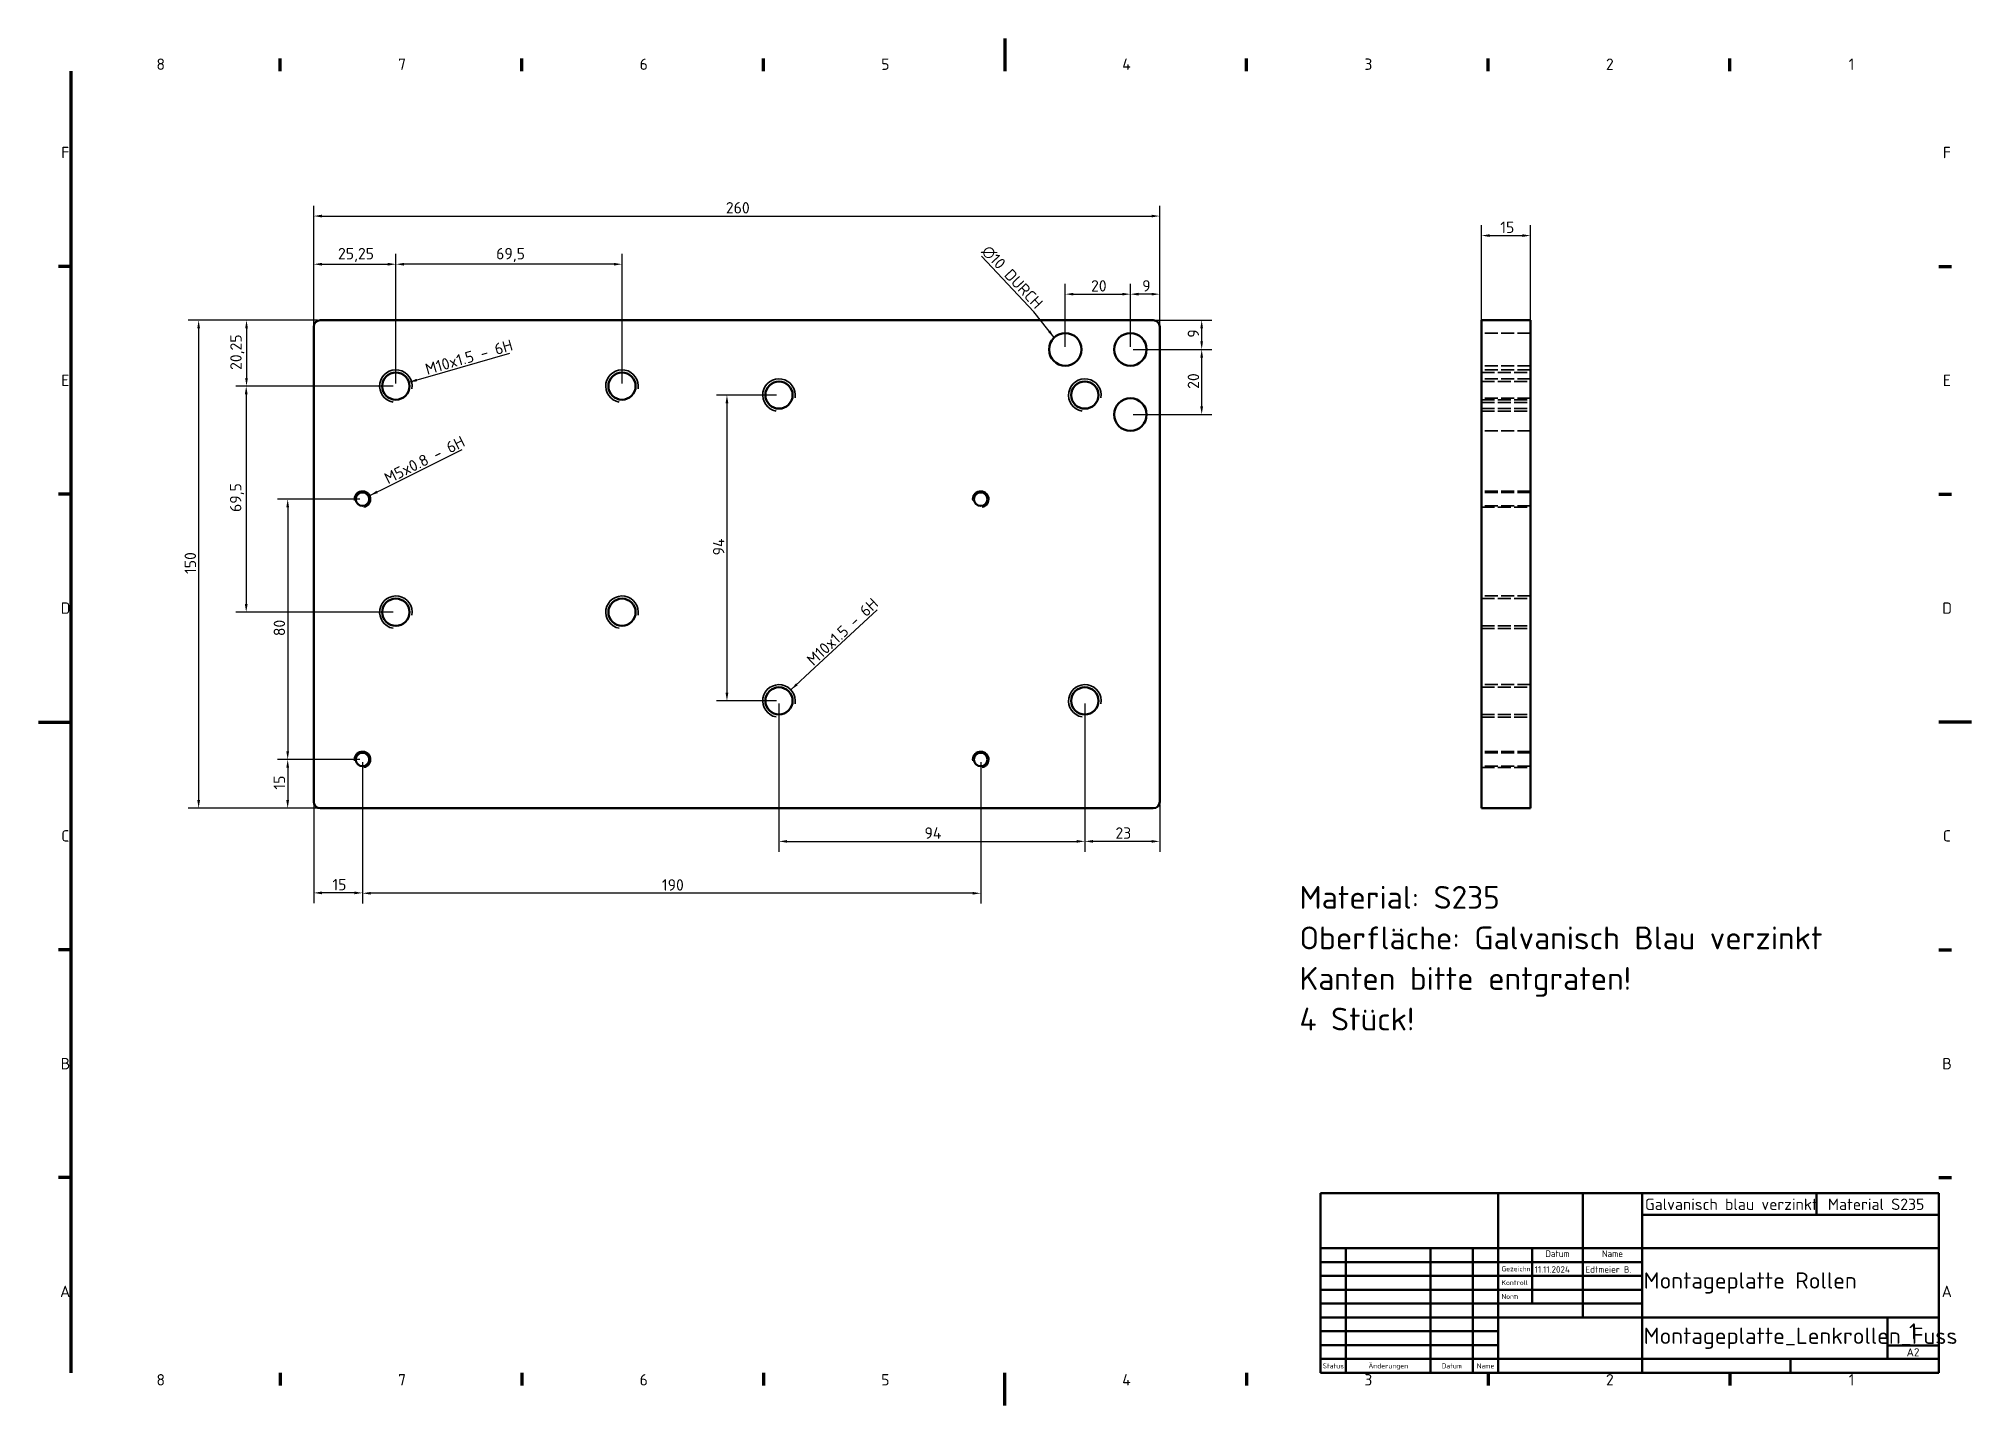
# Model space of a CAD drawing. Header units: millimetres. Extents: x 0 to 594, y 0 to 420.
import ezdxf
from ezdxf.enums import TextEntityAlignment as Align

# ---------------------------------------------------------------- set-up
doc = ezdxf.new("R2010")
doc.units = ezdxf.units.MM
doc.linetypes.add('DASHED', pattern=[0.2067, 0.1654, -0.0413])
for name, color, linetype, lineweight in [('Bemaßung (ISO)', 7, 'Continuous', 25), ('Rahmen (ISO)', 7, 'Continuous', 70), ('Sichtbar (ISO)', 7, 'Continuous', 50), ('Sichtbar schmal (ISO)', 7, 'Continuous', 35), ('Symbol (ISO)', 7, 'Continuous', 25), ('Titel (ISO)', 7, 'Continuous', 50), ('Verdeckt (ISO)', 7, 'DASHED', 35)]:
    doc.layers.add(name, color=color, linetype=linetype, lineweight=lineweight)
doc.styles.add('Notiztext (DIN)', font='isocpeur.ttf')
doc.styles.add('Textstil11', font='isocpeur.ttf')
doc.styles.add('Textstil13', font='isocpeur.ttf')
doc.styles.add('Textstil14', font='isocpeur.ttf')
doc.styles.add('Textstil19', font='isocpeur.ttf')
doc.dimstyles.new('Standard (DIN)', dxfattribs={"dimtxt": 3.5, "dimasz": 2.5, "dimexe": 3.175, "dimexo": 0.8, "dimgap": 0.8, "dimtad": 1, "dimrnd": 1e-08, "dimzin": 0, "dimtxsty": 'Notiztext (DIN)', "dimcen": 0.09, "dimdle": 10, "dimclrd": 256, "dimclre": 256, "dimclrt": 256, "dimadec": 0, "dimazin": 0, "dimtfac": 1, "dimtmove": 0, "dimatfit": 3, "dimfxl": 0, "dimtolj": 1, "dimtzin": 0, "dimlwd": -1, "dimlwe": -1, "dimarcsym": 0})
doc.dimstyles.new('Standard (DIN)$7', dxfattribs={"dimtxt": 3.5, "dimasz": 2.5, "dimexe": 3.175, "dimexo": 0.8, "dimgap": 0.8, "dimtad": 1, "dimrnd": 1e-08, "dimzin": 0, "dimtxsty": 'Notiztext (DIN)', "dimcen": 0.09, "dimdle": 10, "dimclrd": 256, "dimclre": 256, "dimclrt": 256, "dimadec": 0, "dimazin": 0, "dimtfac": 1, "dimtmove": 0, "dimatfit": 3, "dimfxl": 0, "dimtolj": 1, "dimtzin": 0, "dimlwd": -1, "dimlwe": -1, "dimarcsym": 0})

# ---------------------------------------------------------------- blocks, each defined once
blk = doc.blocks.new('Ränder Vorgaberahmen')
at = {"layer": 'Rahmen (ISO)'}
for p, q in [((74.25, 410), (74.25, 413.9)), ((148.5, 410), (148.5, 413.9)), ((222.75, 410), (222.75, 413.9)), ((371.25, 410), (371.25, 413.9)), ((445.5, 410), (445.5, 413.9)), ((519.75, 410), (519.75, 413.9)), ((10, 350), (6.1, 350)), ((584, 350), (587.9, 350)), ((10, 280), (6.1, 280)), ((584, 280), (587.9, 280)), ((10, 140), (6.1, 140)), ((584, 140), (587.9, 140)), ((10, 70), (6.1, 70)), ((584, 70), (587.9, 70)), ((74.25, 10), (74.25, 6.1)), ((148.5, 10), (148.5, 6.1)), ((222.75, 10), (222.75, 6.1)), ((371.25, 10), (371.25, 6.1)), ((445.5, 10), (445.5, 6.1)), ((519.75, 10), (519.75, 6.1))]:
    blk.add_line(p, q, dxfattribs=at)
at = {"layer": 'Rahmen (ISO)', "flags": 128}
for points in [[(297, 420), (297, 410)], [(10, 10), (10, 410)], [(0, 210), (10, 210)], [(594, 210), (584, 210)], [(297, 0), (297, 10)]]:
    blk.add_lwpolyline(points, dxfattribs=at)
at = {"layer": 'Rahmen (ISO)', "char_height": 3.5, "attachment_point": 7, "style": 'Notiztext (DIN)'}
for s, insert in [('8', (36.2, 410.4)), ('7', (110.45, 410.4)), ('6', (184.7, 410.4)), ('5', (258.95, 410.4)), ('4', (333.03, 410.4)), ('3', (407.45, 410.4)), ('2', (481.7, 410.4)), ('1', (556.3, 410.4)), ('F', (6.93, 383.25)), ('F', (585.23, 383.25)), ('E', (6.93, 313.25)), ('E', (585.23, 313.25)), ('D', (6.75, 243.25)), ('D', (585.05, 243.25)), ('C', (6.93, 173.25)), ('C', (585.23, 173.25)), ('B', (6.75, 103.25)), ('B', (585.05, 103.25)), ('A', (6.58, 33.25)), ('A', (584.88, 33.25)), ('8', (36.2, 6.1)), ('7', (110.45, 6.1)), ('6', (184.7, 6.1)), ('5', (258.95, 6.1)), ('4', (333.03, 6.1)), ('3', (407.45, 6.1)), ('2', (481.7, 6.1)), ('1', (556.3, 6.1))]:
    blk.add_mtext(s, dxfattribs=dict(at, insert=insert))
blk = doc.blocks.new('Schriftfelder DIN')
at = {"layer": 'Titel (ISO)'}
for p, q in [((288.4, 155.08), (98.4, 155.08)), ((98.4, 155.08), (98.4, 99.83)), ((153, 99.83), (153, 155.08)), ((179, 138.08), (179, 155.08)), ((197.2, 99.83), (197.2, 155.08)), ((250.8, 148.33), (250.8, 155.08)), ((288.4, 99.83), (288.4, 155.08)), ((197.2, 148.33), (288.4, 148.33)), ((98.4, 138.08), (288.4, 138.08)), ((106.2, 99.83), (106.2, 138.08)), ((132.2, 99.83), (132.2, 138.08)), ((145.2, 99.83), (145.2, 138.08)), ((163.4, 121.08), (163.4, 138.08)), ((179, 116.83), (179, 138.08)), ((98.4, 133.83), (153, 133.83)), ((153, 133.83), (197.2, 133.83)), ((98.4, 129.58), (153, 129.58)), ((98.4, 125.33), (153, 125.33)), ((153, 129.58), (197.2, 129.58)), ((153, 125.33), (197.2, 125.33)), ((98.4, 121.08), (153, 121.08)), ((153, 121.08), (197.2, 121.08)), ((98.4, 116.83), (153, 116.83)), ((153, 116.83), (288.4, 116.83)), ((272.6, 104.08), (272.6, 116.83)), ((98.4, 112.58), (153, 112.58)), ((153, 108.33), (98.4, 108.33)), ((272.6, 108.22), (288.4, 108.22)), ((98.4, 104.08), (153, 104.08)), ((153, 104.08), (197.2, 104.08)), ((197.2, 104.08), (288.4, 104.08)), ((242.8, 99.83), (242.8, 104.08)), ((98.4, 99.83), (288.4, 99.83))]:
    blk.add_line(p, q, dxfattribs=at)
at = {"layer": 'Titel (ISO)', "style": 'Textstil14'}
for s, p in [('Datum', (171.2, 134.83)), ('Name', (188.1, 134.83))]:
    blk.add_text(s, height=2, dxfattribs=at).set_placement(p, align=Align.BOTTOM_CENTER)
at = {"layer": 'Titel (ISO)', "style": 'Textstil13'}
for s, p in [('Gezeichn', (154, 130.58)), ('Kontroll', (154, 126.33)), ('Norm', (154, 122.08))]:
    blk.add_text(s, height=1.5, dxfattribs=at).set_placement(p, align=Align.BOTTOM_LEFT)
for s, p in [('Status', (102.3, 101.95)), ('Änderungen', (119.2, 101.95)), ('Datum', (138.7, 101.95)), ('Name', (149.1, 101.95))]:
    blk.add_text(s, height=1.5, dxfattribs=at).set_placement(p, align=Align.MIDDLE_CENTER)
at = {"layer": 'Titel (ISO)'}
for tag, p, height, style in [('ERSTELLUNGSDATUM_001', (164.2, 130.58), 2, 'Textstil14'), ('AUTOR_001', (179.8, 130.58), 2, 'Textstil14'), ('TITEL_001', (197.7, 125.7), 5, 'Textstil11'), ('BAUTEILNUMMER_001', (197.7, 108.7), 5, 'Textstil11'), ('Blattnummer_001', (279.25, 110.02), 5, 'Textstil11'), ('Blattgröße_001', (278.51, 104.9), 2.49, 'Textstil19')]:
    blk.add_attdef(tag, p, '', height=height, dxfattribs=dict(at, style=style))
at = {"layer": 'Titel (ISO)', "style": 'Textstil14'}
for tag, p in [('KONTROLLDATUM', (164.4, 126.33)), ('KONTROLLIERT_VON', (180, 126.33)), ('GENEHM.DAT._KONSTR.', (164.4, 122.08)), ('KONSTR._GEN._VON', (180, 122.08))]:
    blk.add_attdef(tag, text='', height=2, dxfattribs=at).set_placement(p, align=Align.BOTTOM_LEFT)
blk = doc.blocks.new('*D5')
at = {"layer": 'Bemaßung (ISO)'}
for p, q in [((84.54, 332.28), (84.54, 368.65)), ((344.54, 332.28), (344.54, 368.65)), ((87.04, 365.48), (342.04, 365.48))]:
    blk.add_line(p, q, dxfattribs=at)
for points in [[(87.04, 365.9), (87.04, 365.06), (84.54, 365.48)], [(342.04, 365.9), (342.04, 365.06), (344.54, 365.48)]]:
    blk.add_solid(points, dxfattribs=at)
at = {"layer": 'Defpoints', "color": 0}
for p in [(344.54, 365.48), (84.54, 331.48), (344.54, 331.48)]:
    blk.add_point(p, dxfattribs=at)
at = {"layer": 'Bemaßung (ISO)', "insert": (211.21, 369.78), "char_height": 3.5, "attachment_point": 1, "style": 'Notiztext (DIN)'}
blk.add_mtext('\\A1;260', dxfattribs=at)
blk = doc.blocks.new('*D6')
at = {"layer": 'Bemaßung (ISO)'}
for p, q in [((85.74, 333.48), (46, 333.48)), ((49.17, 330.98), (49.17, 185.98)), ((85.74, 183.48), (46, 183.48))]:
    blk.add_line(p, q, dxfattribs=at)
for points in [[(48.76, 330.98), (49.59, 330.98), (49.17, 333.48)], [(48.76, 185.98), (49.59, 185.98), (49.17, 183.48)]]:
    blk.add_solid(points, dxfattribs=at)
at = {"layer": 'Defpoints', "color": 0}
for p in [(86.54, 333.48), (49.17, 183.48), (86.54, 183.48)]:
    blk.add_point(p, dxfattribs=at)
at = {"layer": 'Bemaßung (ISO)', "insert": (44.87, 255.5), "char_height": 3.5, "attachment_point": 1, "rotation": 90, "style": 'Notiztext (DIN)'}
blk.add_mtext('\\A1;150', dxfattribs=at)
blk = doc.blocks.new('*D7')
at = {"layer": 'Bemaßung (ISO)'}
for p, q in [((443.48, 332.28), (443.48, 362.65)), ((458.48, 332.28), (458.48, 362.65)), ((445.98, 359.48), (455.98, 359.48))]:
    blk.add_line(p, q, dxfattribs=at)
for points in [[(445.98, 359.9), (445.98, 359.06), (443.48, 359.48)], [(455.98, 359.9), (455.98, 359.06), (458.48, 359.48)]]:
    blk.add_solid(points, dxfattribs=at)
at = {"layer": 'Defpoints', "color": 0}
for p in [(458.48, 359.48), (443.48, 331.48), (458.48, 331.48)]:
    blk.add_point(p, dxfattribs=at)
at = {"layer": 'Bemaßung (ISO)', "insert": (449.23, 363.78), "char_height": 3.5, "attachment_point": 1, "style": 'Notiztext (DIN)'}
blk.add_mtext('\\A1;15', dxfattribs=at)
blk = doc.blocks.new('*D8')
at = {"layer": 'Bemaßung (ISO)'}
for p, q in [((84.54, 332.28), (84.54, 353.86)), ((87.04, 350.68), (107.29, 350.68)), ((109.79, 314.03), (109.79, 353.86))]:
    blk.add_line(p, q, dxfattribs=at)
for points in [[(87.04, 351.1), (87.04, 350.26), (84.54, 350.68)], [(107.29, 351.1), (107.29, 350.26), (109.79, 350.68)]]:
    blk.add_solid(points, dxfattribs=at)
at = {"layer": 'Defpoints', "color": 0}
for p in [(109.79, 350.68), (84.54, 331.48), (109.79, 313.23)]:
    blk.add_point(p, dxfattribs=at)
at = {"layer": 'Bemaßung (ISO)', "insert": (92, 355.68), "char_height": 3.5, "attachment_point": 1, "style": 'Notiztext (DIN)'}
blk.add_mtext('\\A1;25,25', dxfattribs=at)
blk = doc.blocks.new('*D9')
at = {"layer": 'Bemaßung (ISO)'}
for p, q in [((109.79, 314.03), (109.79, 353.86)), ((176.79, 350.68), (112.29, 350.68)), ((179.29, 314.03), (179.29, 353.86))]:
    blk.add_line(p, q, dxfattribs=at)
for points in [[(112.29, 351.1), (112.29, 350.26), (109.79, 350.68)], [(176.79, 351.1), (176.79, 350.26), (179.29, 350.68)]]:
    blk.add_solid(points, dxfattribs=at)
at = {"layer": 'Defpoints', "color": 0}
for p in [(109.79, 350.68), (109.79, 313.23), (179.29, 313.23)]:
    blk.add_point(p, dxfattribs=at)
at = {"layer": 'Bemaßung (ISO)', "insert": (140.6, 355.68), "char_height": 3.5, "attachment_point": 1, "style": 'Notiztext (DIN)'}
blk.add_mtext('\\A1;69,5', dxfattribs=at)
blk = doc.blocks.new('*D10')
at = {"layer": 'Bemaßung (ISO)'}
for p, q in [((85.74, 333.48), (60.71, 333.48)), ((63.89, 330.98), (63.89, 315.73)), ((108.99, 313.23), (60.71, 313.23))]:
    blk.add_line(p, q, dxfattribs=at)
for points in [[(63.47, 330.98), (64.3, 330.98), (63.89, 333.48)], [(63.47, 315.73), (64.3, 315.73), (63.89, 313.23)]]:
    blk.add_solid(points, dxfattribs=at)
at = {"layer": 'Defpoints', "color": 0}
for p in [(86.54, 333.48), (63.89, 313.23), (109.79, 313.23)]:
    blk.add_point(p, dxfattribs=at)
at = {"layer": 'Bemaßung (ISO)', "insert": (58.89, 318.19), "char_height": 3.5, "attachment_point": 1, "rotation": 90, "style": 'Notiztext (DIN)'}
blk.add_mtext('\\A1;20,25', dxfattribs=at)
blk = doc.blocks.new('*D11')
at = {"layer": 'Bemaßung (ISO)'}
for p, q in [((108.99, 313.23), (60.61, 313.23)), ((63.79, 310.73), (63.79, 246.23)), ((108.99, 243.73), (60.61, 243.73))]:
    blk.add_line(p, q, dxfattribs=at)
for points in [[(63.37, 310.73), (64.21, 310.73), (63.79, 313.23)], [(63.37, 246.23), (64.21, 246.23), (63.79, 243.73)]]:
    blk.add_solid(points, dxfattribs=at)
at = {"layer": 'Defpoints', "color": 0}
for p in [(109.79, 313.23), (63.79, 243.73), (109.79, 243.73)]:
    blk.add_point(p, dxfattribs=at)
at = {"layer": 'Bemaßung (ISO)', "insert": (58.79, 274.54), "char_height": 3.5, "attachment_point": 1, "rotation": 90, "style": 'Notiztext (DIN)'}
blk.add_mtext('\\A1;69,5', dxfattribs=at)
blk = doc.blocks.new('*D12')
at = {"layer": 'Bemaßung (ISO)'}
for p, q in [((98.74, 198.48), (73.36, 198.48)), ((76.54, 195.98), (76.54, 185.98)), ((85.74, 183.48), (73.36, 183.48))]:
    blk.add_line(p, q, dxfattribs=at)
for points in [[(76.12, 195.98), (76.96, 195.98), (76.54, 198.48)], [(76.12, 185.98), (76.96, 185.98), (76.54, 183.48)]]:
    blk.add_solid(points, dxfattribs=at)
at = {"layer": 'Defpoints', "color": 0}
for p in [(99.54, 198.48), (76.54, 183.48), (86.54, 183.48)]:
    blk.add_point(p, dxfattribs=at)
at = {"layer": 'Bemaßung (ISO)', "insert": (72.24, 189.23), "char_height": 3.5, "attachment_point": 1, "rotation": 90, "style": 'Notiztext (DIN)'}
blk.add_mtext('\\A1;15', dxfattribs=at)
blk = doc.blocks.new('*D13')
at = {"layer": 'Bemaßung (ISO)'}
for p, q in [((98.74, 278.48), (73.36, 278.48)), ((76.54, 275.98), (76.54, 200.98)), ((98.74, 198.48), (73.36, 198.48))]:
    blk.add_line(p, q, dxfattribs=at)
for points in [[(76.12, 275.98), (76.96, 275.98), (76.54, 278.48)], [(76.12, 200.98), (76.96, 200.98), (76.54, 198.48)]]:
    blk.add_solid(points, dxfattribs=at)
at = {"layer": 'Defpoints', "color": 0}
for p in [(99.54, 278.48), (76.54, 198.48), (99.54, 198.48)]:
    blk.add_point(p, dxfattribs=at)
at = {"layer": 'Bemaßung (ISO)', "insert": (72.24, 236.38), "char_height": 3.5, "attachment_point": 1, "rotation": 90, "style": 'Notiztext (DIN)'}
blk.add_mtext('\\A1;80', dxfattribs=at)
blk = doc.blocks.new('*D14')
at = {"layer": 'Bemaßung (ISO)'}
for p, q in [((99.54, 197.68), (99.54, 154.3)), ((84.54, 184.68), (84.54, 154.3)), ((97.04, 157.48), (87.04, 157.48))]:
    blk.add_line(p, q, dxfattribs=at)
for points in [[(87.04, 157.9), (87.04, 157.06), (84.54, 157.48)], [(97.04, 157.9), (97.04, 157.06), (99.54, 157.48)]]:
    blk.add_solid(points, dxfattribs=at)
at = {"layer": 'Defpoints', "color": 0}
for p in [(99.54, 198.48), (84.54, 185.48), (84.54, 157.48)]:
    blk.add_point(p, dxfattribs=at)
at = {"layer": 'Bemaßung (ISO)', "insert": (90.29, 161.78), "char_height": 3.5, "attachment_point": 1, "style": 'Notiztext (DIN)'}
blk.add_mtext('\\A1;15', dxfattribs=at)
blk = doc.blocks.new('*D15')
at = {"layer": 'Bemaßung (ISO)'}
for p, q in [((99.54, 197.68), (99.54, 154.19)), ((289.54, 197.68), (289.54, 154.19)), ((287.04, 157.37), (102.04, 157.37))]:
    blk.add_line(p, q, dxfattribs=at)
for points in [[(102.04, 157.78), (102.04, 156.95), (99.54, 157.37)], [(287.04, 157.78), (287.04, 156.95), (289.54, 157.37)]]:
    blk.add_solid(points, dxfattribs=at)
at = {"layer": 'Defpoints', "color": 0}
for p in [(99.54, 198.48), (289.54, 198.48), (99.54, 157.37)]:
    blk.add_point(p, dxfattribs=at)
at = {"layer": 'Bemaßung (ISO)', "insert": (191.56, 161.67), "char_height": 3.5, "attachment_point": 1, "style": 'Notiztext (DIN)'}
blk.add_mtext('\\A1;190', dxfattribs=at)
blk = doc.blocks.new('*D16')
at = {"layer": 'Bemaßung (ISO)'}
for p, q in [((335.54, 325.28), (335.54, 344.65)), ((344.54, 332.28), (344.54, 344.65)), ((342.04, 341.48), (338.04, 341.48))]:
    blk.add_line(p, q, dxfattribs=at)
for points in [[(338.04, 341.9), (338.04, 341.06), (335.54, 341.48)], [(342.04, 341.9), (342.04, 341.06), (344.54, 341.48)]]:
    blk.add_solid(points, dxfattribs=at)
at = {"layer": 'Defpoints', "color": 0}
for p in [(335.54, 341.48), (344.54, 331.48), (335.54, 324.48)]:
    blk.add_point(p, dxfattribs=at)
at = {"layer": 'Bemaßung (ISO)', "insert": (339.16, 345.78), "char_height": 3.5, "attachment_point": 1, "style": 'Notiztext (DIN)'}
blk.add_mtext('\\A1;9', dxfattribs=at)
blk = doc.blocks.new('*D17')
at = {"layer": 'Bemaßung (ISO)'}
for p, q in [((315.54, 325.28), (315.54, 344.65)), ((335.54, 325.28), (335.54, 344.65)), ((318.04, 341.48), (333.04, 341.48))]:
    blk.add_line(p, q, dxfattribs=at)
for points in [[(318.04, 341.9), (318.04, 341.06), (315.54, 341.48)], [(333.04, 341.9), (333.04, 341.06), (335.54, 341.48)]]:
    blk.add_solid(points, dxfattribs=at)
at = {"layer": 'Defpoints', "color": 0}
for p in [(335.54, 341.48), (315.54, 324.48), (335.54, 324.48)]:
    blk.add_point(p, dxfattribs=at)
at = {"layer": 'Bemaßung (ISO)', "insert": (323.44, 345.78), "char_height": 3.5, "attachment_point": 1, "style": 'Notiztext (DIN)'}
blk.add_mtext('\\A1;20', dxfattribs=at)
blk = doc.blocks.new('*D18')
at = {"layer": 'Bemaßung (ISO)'}
for p, q in [((343.34, 333.48), (360.62, 333.48)), ((357.45, 326.98), (357.45, 330.98)), ((336.34, 324.48), (360.62, 324.48))]:
    blk.add_line(p, q, dxfattribs=at)
for points in [[(357.03, 330.98), (357.86, 330.98), (357.45, 333.48)], [(357.03, 326.98), (357.86, 326.98), (357.45, 324.48)]]:
    blk.add_solid(points, dxfattribs=at)
at = {"layer": 'Defpoints', "color": 0}
for p in [(342.54, 333.48), (357.45, 333.48), (335.54, 324.48)]:
    blk.add_point(p, dxfattribs=at)
at = {"layer": 'Bemaßung (ISO)', "insert": (353.15, 328.1), "char_height": 3.5, "attachment_point": 1, "rotation": 90, "style": 'Notiztext (DIN)'}
blk.add_mtext('\\A1;9', dxfattribs=at)
blk = doc.blocks.new('*D19')
at = {"layer": 'Bemaßung (ISO)'}
for p, q in [((336.34, 324.48), (360.62, 324.48)), ((357.45, 306.98), (357.45, 321.98)), ((336.34, 304.48), (360.62, 304.48))]:
    blk.add_line(p, q, dxfattribs=at)
for points in [[(357.03, 321.98), (357.86, 321.98), (357.45, 324.48)], [(357.03, 306.98), (357.86, 306.98), (357.45, 304.48)]]:
    blk.add_solid(points, dxfattribs=at)
at = {"layer": 'Defpoints', "color": 0}
for p in [(335.54, 324.48), (357.45, 324.48), (335.54, 304.48)]:
    blk.add_point(p, dxfattribs=at)
at = {"layer": 'Bemaßung (ISO)', "insert": (353.15, 312.38), "char_height": 3.5, "attachment_point": 1, "rotation": 90, "style": 'Notiztext (DIN)'}
blk.add_mtext('\\A1;20', dxfattribs=at)
blk = doc.blocks.new('*D20')
at = {"layer": 'Bemaßung (ISO)'}
for p, q in [((321.54, 215.68), (321.54, 170.14)), ((344.54, 184.68), (344.54, 170.14)), ((342.04, 173.32), (324.04, 173.32))]:
    blk.add_line(p, q, dxfattribs=at)
for points in [[(324.04, 173.73), (324.04, 172.9), (321.54, 173.32)], [(342.04, 173.73), (342.04, 172.9), (344.54, 173.32)]]:
    blk.add_solid(points, dxfattribs=at)
at = {"layer": 'Defpoints', "color": 0}
for p in [(321.54, 216.48), (344.54, 185.48), (321.54, 173.32)]:
    blk.add_point(p, dxfattribs=at)
at = {"layer": 'Bemaßung (ISO)', "insert": (330.94, 177.62), "char_height": 3.5, "attachment_point": 1, "style": 'Notiztext (DIN)'}
blk.add_mtext('\\A1;23', dxfattribs=at)
blk = doc.blocks.new('*D21')
at = {"layer": 'Bemaßung (ISO)'}
for p, q in [((227.54, 215.68), (227.54, 170.14)), ((321.54, 215.68), (321.54, 170.14)), ((230.04, 173.32), (319.04, 173.32))]:
    blk.add_line(p, q, dxfattribs=at)
for points in [[(230.04, 173.73), (230.04, 172.9), (227.54, 173.32)], [(319.04, 173.73), (319.04, 172.9), (321.54, 173.32)]]:
    blk.add_solid(points, dxfattribs=at)
at = {"layer": 'Defpoints', "color": 0}
for p in [(227.54, 216.48), (321.54, 216.48), (321.54, 173.32)]:
    blk.add_point(p, dxfattribs=at)
at = {"layer": 'Bemaßung (ISO)', "insert": (272.26, 177.62), "char_height": 3.5, "attachment_point": 1, "style": 'Notiztext (DIN)'}
blk.add_mtext('\\A1;94', dxfattribs=at)
blk = doc.blocks.new('*D22')
at = {"layer": 'Bemaßung (ISO)'}
for p, q in [((226.74, 310.48), (208.36, 310.48)), ((211.54, 307.98), (211.54, 218.98)), ((226.74, 216.48), (208.36, 216.48))]:
    blk.add_line(p, q, dxfattribs=at)
for points in [[(211.12, 307.98), (211.96, 307.98), (211.54, 310.48)], [(211.12, 218.98), (211.96, 218.98), (211.54, 216.48)]]:
    blk.add_solid(points, dxfattribs=at)
at = {"layer": 'Defpoints', "color": 0}
for p in [(227.54, 310.48), (211.54, 216.48), (227.54, 216.48)]:
    blk.add_point(p, dxfattribs=at)
at = {"layer": 'Bemaßung (ISO)', "insert": (207.24, 261.2), "char_height": 3.5, "attachment_point": 1, "rotation": 90, "style": 'Notiztext (DIN)'}
blk.add_mtext('\\A1;94', dxfattribs=at)

msp = doc.modelspace()

# ---------------------------------------------------------------- linework, layer by layer
at = {"layer": 'Sichtbar (ISO)'}
for p, q in [((342.539, 333.48), (86.539, 333.48)), ((458.483, 333.48), (443.483, 333.48)), ((443.483, 331.48), (443.483, 333.48)), ((458.483, 333.48), (458.483, 331.48)), ((84.539, 331.48), (84.539, 185.48)), ((344.539, 185.48), (344.539, 331.48)), ((443.483, 331.48), (443.483, 185.48)), ((458.483, 331.48), (458.483, 185.48)), ((443.483, 183.48), (443.483, 185.48)), ((458.483, 185.48), (458.483, 183.48)), ((86.539, 183.48), (342.539, 183.48)), ((443.483, 183.48), (458.483, 183.48))]:
    msp.add_line(p, q, dxfattribs=at)
for centre, radius in [((315.539, 324.48), 5), ((335.539, 324.48), 5), ((109.789, 313.23), 4.188), ((179.289, 313.23), 4.188), ((227.539, 310.48), 4.188), ((321.539, 310.48), 4.188), ((335.539, 304.48), 5), ((99.539, 278.48), 2.067), ((289.539, 278.48), 2.067), ((109.789, 243.73), 4.188), ((179.289, 243.73), 4.188), ((227.539, 216.48), 4.188), ((321.539, 216.48), 4.188), ((99.539, 198.48), 2.067), ((289.539, 198.48), 2.067)]:
    msp.add_circle(centre, radius, dxfattribs=at)
for centre, start, end in [((86.539, 331.48), 90, 180), ((342.539, 331.48), 0, 90), ((86.539, 185.48), 180, 270), ((342.539, 185.48), 270, 0)]:
    msp.add_arc(centre, 2, start, end, dxfattribs=at)
at = {"layer": 'Sichtbar schmal (ISO)'}
for centre, radius, start, end in [((109.789, 313.23), 5, 350, 260), ((179.289, 313.23), 5, 350, 260), ((227.539, 310.48), 5, 350, 260), ((321.539, 310.48), 5, 350, 260), ((99.539, 278.48), 2.5, 280, 190), ((289.539, 278.48), 2.5, 280, 190), ((109.789, 243.73), 5, 350, 260), ((179.289, 243.73), 5, 350, 260), ((227.539, 216.48), 5, 350, 260), ((321.539, 216.48), 5, 350, 260), ((99.539, 198.48), 2.5, 280, 190), ((289.539, 198.48), 2.5, 280, 190)]:
    msp.add_arc(centre, radius, start, end, dxfattribs=at)
at = {"layer": 'Verdeckt (ISO)', "ltscale": 24.189648}
for p, q in [((458.483, 329.48), (443.483, 329.48)), ((458.483, 319.48), (443.483, 319.48)), ((458.483, 318.23), (443.483, 318.23)), ((443.483, 317.418), (458.483, 317.418)), ((458.483, 315.48), (443.483, 315.48)), ((443.483, 314.668), (458.483, 314.668)), ((458.483, 309.48), (443.483, 309.48)), ((443.483, 309.042), (458.483, 309.042)), ((443.483, 308.23), (458.483, 308.23)), ((443.483, 306.292), (458.483, 306.292)), ((443.483, 305.48), (458.483, 305.48)), ((458.483, 299.48), (443.483, 299.48)), ((458.483, 280.98), (443.483, 280.98)), ((458.483, 280.547), (443.483, 280.547)), ((458.483, 276.413), (443.483, 276.413)), ((443.483, 275.98), (458.483, 275.98)), ((458.483, 248.73), (443.483, 248.73)), ((443.483, 247.918), (458.483, 247.918)), ((443.483, 239.542), (458.483, 239.542)), ((443.483, 238.73), (458.483, 238.73)), ((458.483, 221.48), (443.483, 221.48)), ((443.483, 220.668), (458.483, 220.668)), ((443.483, 212.292), (458.483, 212.292)), ((443.483, 211.48), (458.483, 211.48)), ((458.483, 200.98), (443.483, 200.98)), ((458.483, 200.547), (443.483, 200.547)), ((458.483, 196.413), (443.483, 196.413)), ((443.483, 195.98), (458.483, 195.98))]:
    msp.add_line(p, q, dxfattribs=at)

# ---------------------------------------------------------------- block references
msp.add_blockref('Ränder Vorgaberahmen', (0, 0))
msp.add_blockref('Schriftfelder DIN', (295.599, -89.828)).add_auto_attribs({'Blattnummer_001': '1', 'Blattgröße_001': 'A2', 'TITEL_001': 'Montageplatte Rollen', 'BAUTEILNUMMER_001': 'Montageplatte_Lenkrollen_Fuss', 'ERSTELLUNGSDATUM_001': '11.11.2024', 'AUTOR_001': 'Edtmeier B.'})

# ---------------------------------------------------------------- texts
at = {"layer": 'Symbol (ISO)', "char_height": 3.5, "line_spacing_factor": 0.6125, "style": 'Notiztext (DIN)'}
for s, insert, width, attachment_point, rotation in [('\\fISOCPEUR|b0|i0;\\H3.5000;\\fAIGDT|b0|i0;\\H3.5000;n\\fISOCPEUR|b0|i0;\\H3.5000;10 DURCH', (306.254, 336.488), 24.10249, 9, 313.239305), ('M10x1.5 - 6H', (119.437, 316.623), 27.2077, 7, 16.106356), ('M5x0.8 - 6H', (107.357, 283.014), 26.14523, 7, 26.414621), ('M10x1.5 - 6H', (238.091, 227.068), 27.2077, 7, 42.861979)]:
    msp.add_mtext(s, dxfattribs=dict(at, insert=insert, width=width, attachment_point=attachment_point, rotation=rotation))
at = {"layer": 'Symbol (ISO)', "insert": (387.497, 159.607), "char_height": 7, "width": 157.42208, "attachment_point": 1, "line_spacing_factor": 1.068348, "style": 'Notiztext (DIN)'}
msp.add_mtext('\\fISOCPEUR|b0|i0;\\H7.0000;Material: S235\\P\\fISOCPEUR|b0|i0;\\H7.0000;Oberfläche: Galvanisch Blau verzinkt\\P\\fISOCPEUR|b0|i0;\\H7.0000;Kanten bitte entgraten! \\P\\fISOCPEUR|b0|i0;\\H7.0000;4 Stück!', dxfattribs=at)
at = {"layer": 'Symbol (ISO)', "char_height": 3.5, "attachment_point": 1, "style": 'Notiztext (DIN)'}
for s, insert, width in [('\\fISOCPEUR|b0|i0;Galvanisch blau verzinkt', (493.699, 63.539), 52.47078), ('\\fISOCPEUR|b0|i0;Material S235', (549.905, 63.539), 29.38636)]:
    msp.add_mtext(s, dxfattribs=dict(at, insert=insert, width=width))

# ---------------------------------------------------------------- dimensions: what is measured, and where the dimension line sits
at = {"layer": 'Bemaßung (ISO)'}
for base, p1, p2, angle, override, picture, middle in [((344.539, 365.48), (84.539, 331.48), (344.539, 331.48), 180, {"dimgap": 0.8, "dimdec": 0, "dimtol": 0, "dimlim": 0, "dimtp": 0, "dimtm": 0, "dimtdec": 2, "dimtofl": 0, "dimatfit": 1}, '*D5', (214.539, 365.48)), ((458.483, 359.48), (443.483, 331.48), (458.483, 331.48), 180, {"dimgap": 0.8, "dimdec": 0, "dimtol": 0, "dimlim": 0, "dimtp": 0, "dimtm": 0, "dimtdec": 2, "dimtofl": 0, "dimatfit": 1}, '*D7', (450.983, 359.48)), ((109.789, 350.681), (84.539, 331.48), (109.789, 313.23), 180, {"dimgap": 0.8, "dimdec": 2, "dimtol": 0, "dimlim": 0, "dimtp": 0, "dimtm": 0, "dimtdec": 2, "dimtofl": 0, "dimatfit": 1}, '*D8', (97.164, 350.681)), ((109.789, 350.681), (179.289, 313.23), (109.789, 313.23), 180, {"dimgap": 0.8, "dimdec": 1, "dimtol": 0, "dimlim": 0, "dimtp": 0, "dimtm": 0, "dimtdec": 2, "dimtofl": 0, "dimatfit": 1}, '*D9', (144.539, 350.681)), ((335.539, 341.48), (315.539, 324.48), (335.539, 324.48), 180, {"dimgap": 0.8, "dimdec": 0, "dimtol": 0, "dimlim": 0, "dimtp": 0, "dimtm": 0, "dimtdec": 2, "dimtofl": 0, "dimatfit": 1}, '*D17', (325.539, 341.48)), ((49.175, 183.48), (86.539, 333.48), (86.539, 183.48), 90, {"dimgap": 0.8, "dimdec": 0, "dimtol": 0, "dimlim": 0, "dimtp": 0, "dimtm": 0, "dimtdec": 2, "dimtofl": 0, "dimatfit": 1}, '*D6', (49.175, 258.48)), ((63.887, 313.23), (86.539, 333.48), (109.789, 313.23), 90, {"dimgap": 0.8, "dimdec": 2, "dimtol": 0, "dimlim": 0, "dimtp": 0, "dimtm": 0, "dimtdec": 2, "dimtofl": 0, "dimatfit": 1}, '*D10', (63.887, 323.355)), ((357.448, 333.48), (335.539, 324.48), (342.539, 333.48), 90, {"dimgap": 0.8, "dimdec": 0, "dimtol": 0, "dimlim": 0, "dimtp": 0, "dimtm": 0, "dimtdec": 2, "dimtofl": 0, "dimatfit": 1}, '*D18', (357.448, 328.98)), ((357.448, 324.48), (335.539, 304.48), (335.539, 324.48), 90, {"dimgap": 0.8, "dimdec": 0, "dimtol": 0, "dimlim": 0, "dimtp": 0, "dimtm": 0, "dimtdec": 2, "dimtofl": 0, "dimatfit": 1}, '*D19', (357.448, 314.48)), ((63.789, 243.73), (109.789, 313.23), (109.789, 243.73), 90, {"dimgap": 0.8, "dimdec": 1, "dimtol": 0, "dimlim": 0, "dimtp": 0, "dimtm": 0, "dimtdec": 2, "dimtofl": 0, "dimatfit": 1}, '*D11', (63.789, 278.48)), ((211.539, 216.48), (227.539, 310.48), (227.539, 216.48), 90, {"dimgap": 0.8, "dimdec": 0, "dimtol": 0, "dimlim": 0, "dimtp": 0, "dimtm": 0, "dimtdec": 2, "dimtofl": 0, "dimatfit": 1}, '*D22', (211.539, 263.48)), ((76.539, 198.48), (99.539, 278.48), (99.539, 198.48), 90, {"dimgap": 0.8, "dimdec": 0, "dimtol": 0, "dimlim": 0, "dimtp": 0, "dimtm": 0, "dimtdec": 2, "dimtofl": 0, "dimatfit": 1}, '*D13', (76.539, 238.48)), ((321.539, 173.318), (227.539, 216.48), (321.539, 216.48), 180, {"dimgap": 0.8, "dimdec": 0, "dimtol": 0, "dimlim": 0, "dimtp": 0, "dimtm": 0, "dimtdec": 2, "dimtofl": 0, "dimatfit": 1}, '*D21', (274.539, 173.318)), ((76.539, 183.48), (99.539, 198.48), (86.539, 183.48), 270, {"dimgap": 0.8, "dimdec": 0, "dimtol": 0, "dimlim": 0, "dimtp": 0, "dimtm": 0, "dimtdec": 2, "dimtofl": 0, "dimatfit": 1}, '*D12', (76.539, 190.98)), ((84.539, 157.48), (99.539, 198.48), (84.539, 185.48), 180, {"dimgap": 0.8, "dimdec": 0, "dimtol": 0, "dimlim": 0, "dimtp": 0, "dimtm": 0, "dimtdec": 2, "dimtofl": 0, "dimatfit": 1}, '*D14', (92.039, 157.48)), ((99.539, 157.367), (289.539, 198.48), (99.539, 198.48), 180, {"dimgap": 0.8, "dimdec": 0, "dimtol": 0, "dimlim": 0, "dimtp": 0, "dimtm": 0, "dimtdec": 2, "dimtofl": 0, "dimatfit": 1}, '*D15', (194.539, 157.367))]:
    dim = msp.add_linear_dim(base=base, p1=p1, p2=p2, angle=angle, dimstyle='Standard (DIN)', override=override, dxfattribs=at)
    dim.commit()
    dim.dimension.update_dxf_attribs({"geometry": picture, "text_midpoint": middle, "dimtype": 160})
for base, p1, p2, picture, middle in [((335.539, 341.48), (344.539, 331.48), (335.539, 324.48), '*D16', (340.039, 341.48)), ((321.539, 173.318), (344.539, 185.48), (321.539, 216.48), '*D20', (333.039, 173.318))]:
    dim = msp.add_linear_dim(base=base, p1=p1, p2=p2, dimstyle='Standard (DIN)', override={"dimgap": 0.8, "dimdec": 0, "dimtol": 0, "dimlim": 0, "dimtp": 0, "dimtm": 0, "dimtdec": 2, "dimtofl": 0, "dimatfit": 1}, dxfattribs=at)
    dim.commit()
    dim.dimension.update_dxf_attribs({"geometry": picture, "text_midpoint": middle, "dimtype": 160})

# ---------------------------------------------------------------- leaders
at = {"layer": 'Symbol (ISO)', "annotation_type": 0, "has_hookline": 1}
for points, hookline_direction, text_width, horizontal_direction in [([(312.114, 328.122), (305.829, 336.088)], 1, 23.381, (0.685047, -0.728499, 0)), ([(113.813, 314.392), (119.598, 316.062)], 0, 26.25, (0.960748, 0.277421, 0)), ([(101.778, 279.592), (107.616, 282.492)], 0, 25.2, (0.895598, 0.444864, 0)), ([(231.204, 219.881), (238.487, 226.64)], 0, 26.25, (0.732994, 0.680235, 0))]:
    msp.add_leader(points, dimstyle='Standard (DIN)$7', override={"dimgap": 0, "dimtad": 1}, dxfattribs=dict(at, hookline_direction=hookline_direction, text_width=text_width, horizontal_direction=horizontal_direction))

doc.saveas('drawing.dxf')
